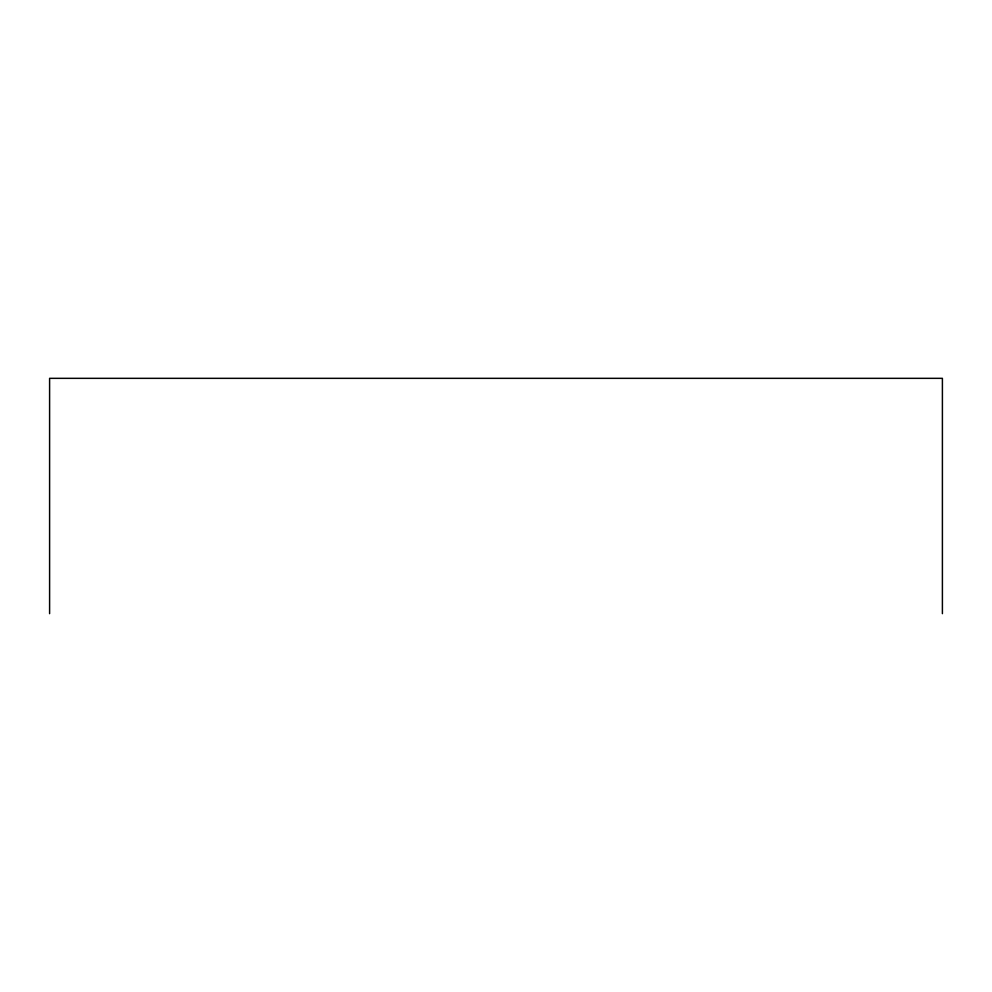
<?xml version="1.0" encoding="UTF-8"?>
<svg xmlns="http://www.w3.org/2000/svg" width="992" height="992" viewBox="0 0 992 992"><rect width="100%" height="100%" fill="white"/><g stroke="black" fill="none" stroke-linecap="round" stroke-linejoin="round"><path stroke-width="1.49" d="M942.4 613.664L942.4 378.336L49.6 378.336L49.6 613.664"/></g></svg>
